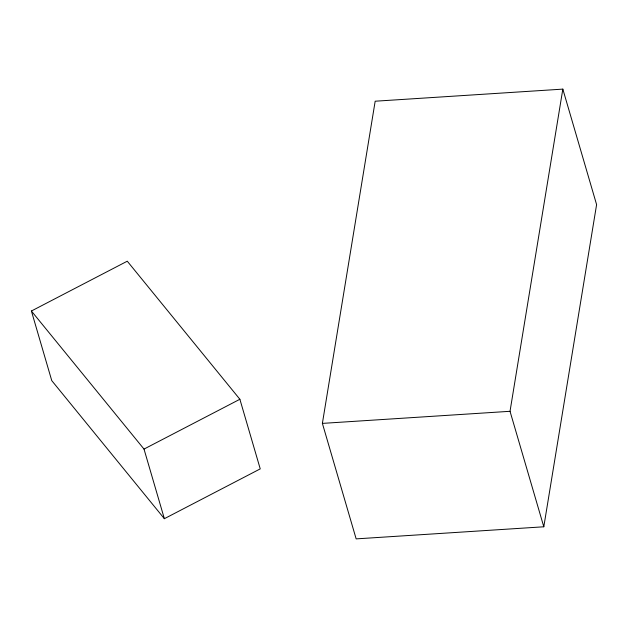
<?xml version="1.0" encoding="UTF-8"?>
<svg xmlns="http://www.w3.org/2000/svg" width="628" height="628" viewBox="0 0 628 628"><rect width="100%" height="100%" fill="white"/><g stroke="black" fill="none" stroke-linecap="round" stroke-linejoin="round"><path stroke-width="0.94" d="M322.384 423.39L375.175 101.21L562.829 89.121L596.6 204.61L543.801 526.79L356.154 538.879L322.384 423.39L510.03 411.301L562.829 89.121M31.4 311.017L127.272 261.201L239.88 399.267L260.235 468.88L164.363 518.697L51.755 380.623L31.4 311.017L144.008 449.083L164.363 518.697M144.008 449.083L239.88 399.267M510.03 411.301L543.801 526.79"/></g></svg>
